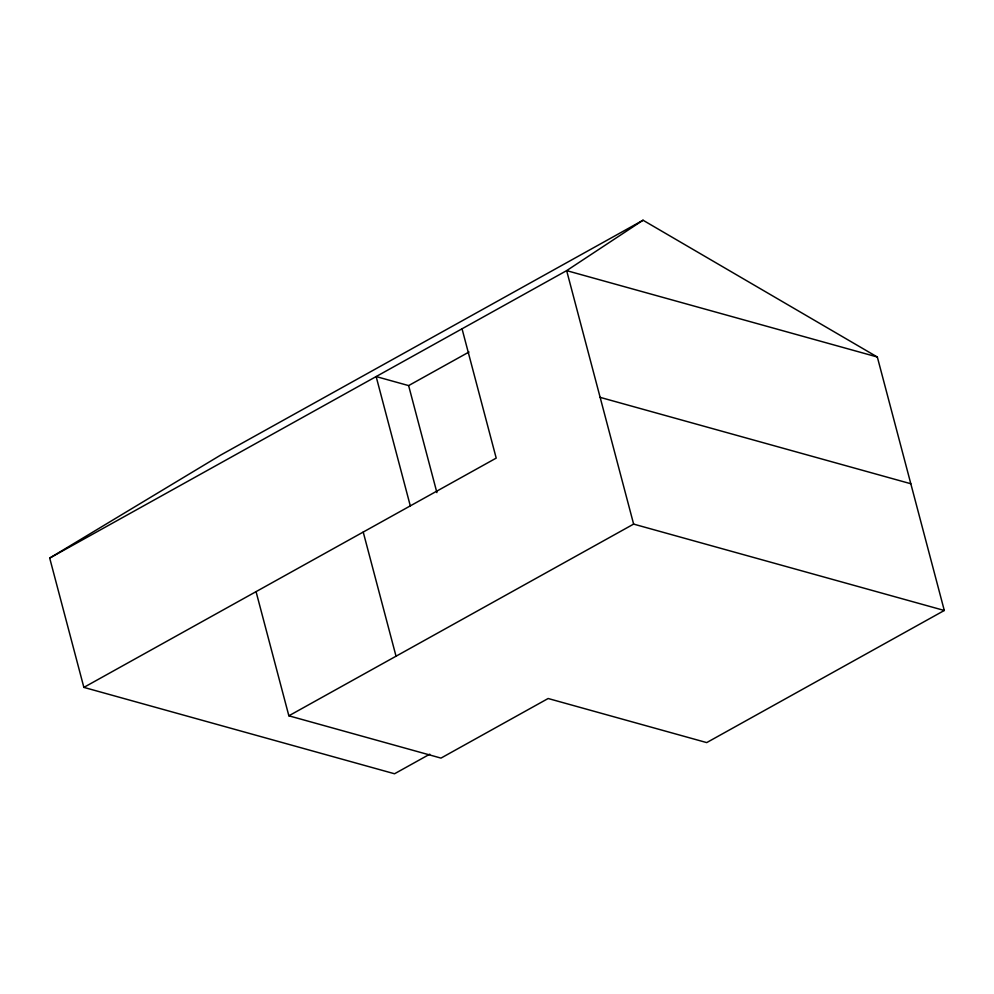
<?xml version="1.0" encoding="UTF-8"?>
<svg xmlns="http://www.w3.org/2000/svg" width="994" height="994" viewBox="0 0 994 994"><rect width="100%" height="100%" fill="white"/><g stroke="black" fill="none" stroke-linecap="round" stroke-linejoin="round"><path stroke-width="1.49" d="M256.054 591.641L288.856 715.804L440.976 758.099L548.154 698.509L706.709 742.593L944.3 610.478L877.329 357.008L643.043 220.233L566.655 270.629L49.7 558.081L83.869 687.388L394.531 773.767L429.781 754.173M49.7 558.081L220.643 455.103L643.043 220.233M410.298 505.871L376.142 376.564L408.621 385.597L469.019 352.013M83.869 687.388L496.205 458.11L462.036 328.803M288.856 715.804L633.625 524.099L944.3 610.478M877.329 357.008L566.655 270.629L633.625 524.099M600.14 397.364L910.815 483.743M408.621 385.597L436.9 492.602M363.22 532.051L396.034 656.214"/></g></svg>
